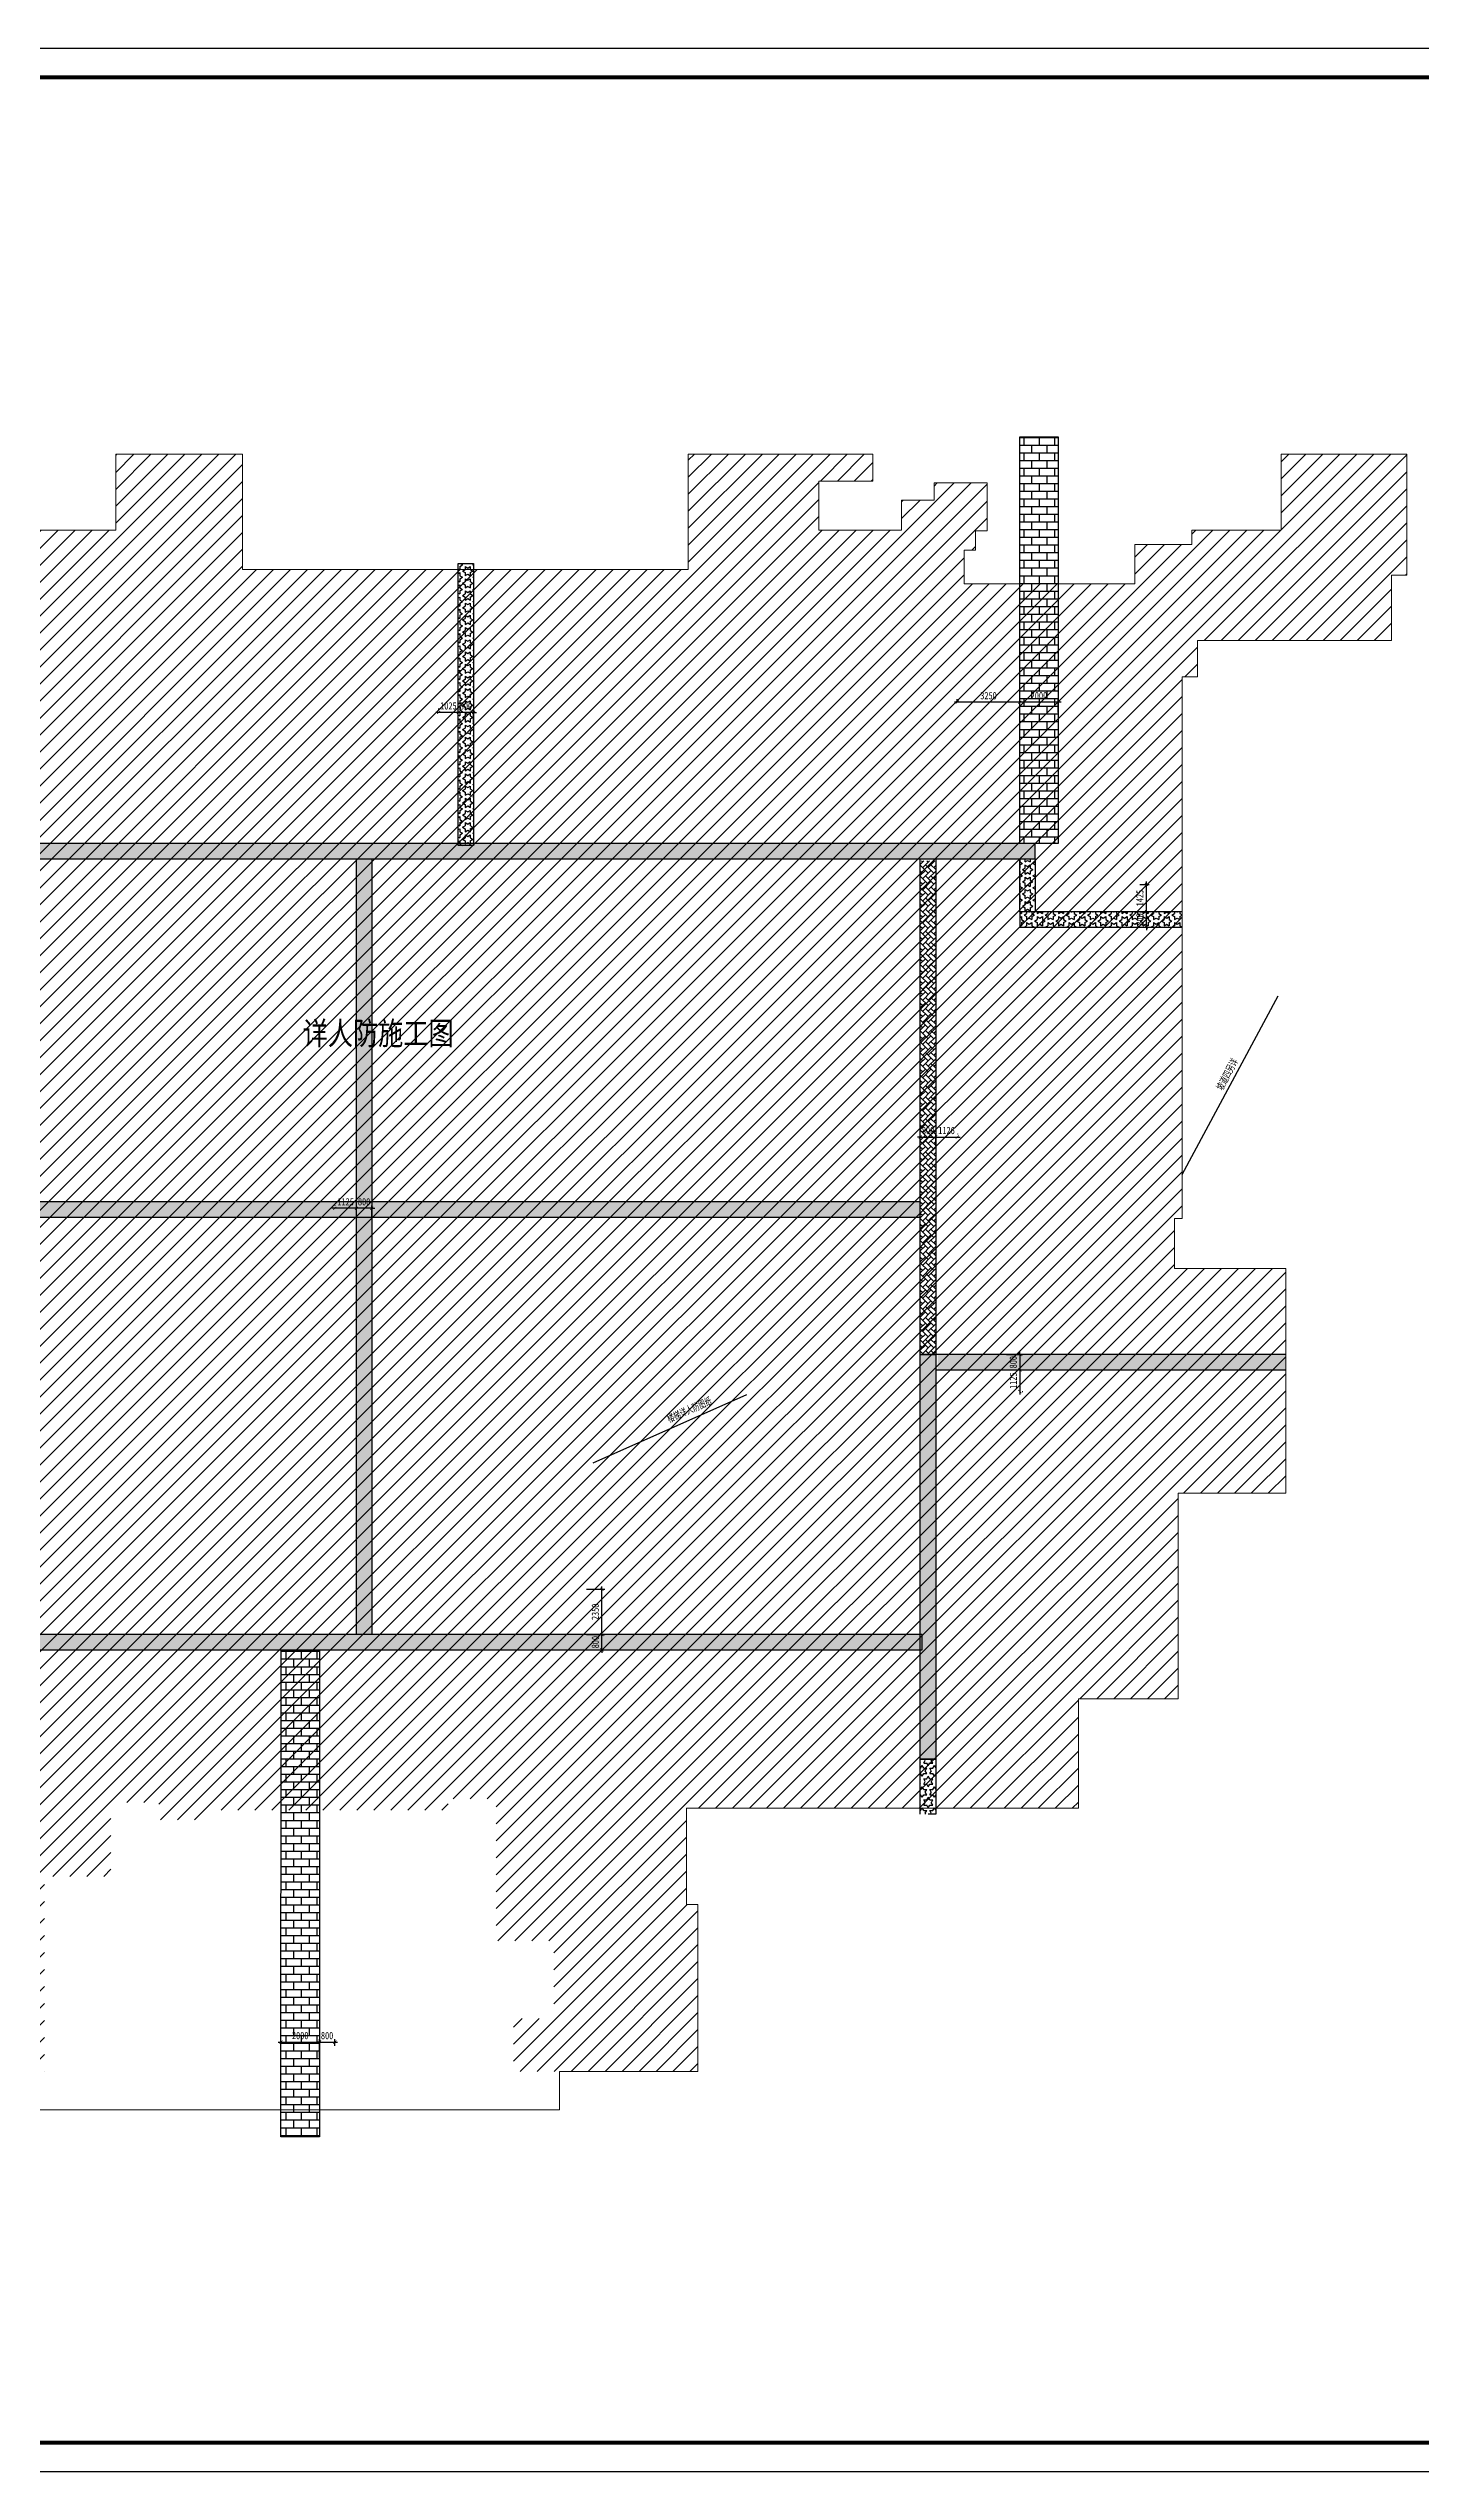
# Model space of a CAD drawing. Extents: x -302153 to 1239823, y 44204 to 1496698.
# Drawn here: x 952023 to 1023432, y 1073298 to 1199448 of the extents above; entities that cross this region are included whole.
import ezdxf
from ezdxf.enums import TextEntityAlignment as Align
from ezdxf.xclip import XClip

# ---------------------------------------------------------------- set-up
doc = ezdxf.new("R2010")
doc.units = 0
doc.header["$LTSCALE"] = 1500
doc.header["$MEASUREMENT"] = 0
doc.header["$XCLIPFRAME"] = 0
doc.layers.get('0').update_dxf_attribs({"linetype": 'CONTINUOUS'})
doc.layers.get('Defpoints').update_dxf_attribs({"color": 2, "linetype": 'CONTINUOUS'})
for name, color, linetype in [('C-SHET-SHET', 144, 'CONTINUOUS'), ('S_PLAN_DIMS', 3, 'CONTINUOUS'), ('S_PLAN_THIN', 83, 'CONTINUOUS'), ('后浇带', 7, 'CONTINUOUS')]:
    doc.layers.add(name, color=color, linetype=linetype)
doc.layers.add('HATCH', color=254, linetype='CONTINUOUS', lineweight=0)
doc.layers.add('内框', color=8, linetype='CONTINUOUS', plot=False)
doc.styles.add('TH-STYLE2', font='', dxfattribs={"width": 0.8})
doc.styles.add('TSSD_Dimension', font='', dxfattribs={"width": 0.7})
doc.styles.add('TSSD_Label', font='tssdeng.shx', dxfattribs={"width": 0.7, "bigfont": 'hztxt.shx'})
doc.styles.add('TSSD_REIN', font='Tssdeng.shx', dxfattribs={"width": 0.7, "bigfont": 'hztxt.shx'})
doc.styles.add('黑体', font='simhei.ttf')
doc.styles.get('TH-STYLE2').set_extended_font_data('SimSun')
doc.styles.get('TSSD_Dimension').set_extended_font_data('SimSun')
doc.dimstyles.new('TSSD_150_150', dxfattribs={"dimtxt": 375, "dimasz": 150, "dimexe": 150, "dimexo": 375, "dimgap": 150, "dimtad": 1, "dimdec": 0, "dimzin": 0, "dimdsep": 46, "dimtxsty": 'TSSD_Dimension', "dimblk": 'ARCHTICK', "dimblk1": 'ARCHTICK', "dimblk2": 'ARCHTICK', "dimcen": 0, "dimdle": 150, "dimclrt": 7, "dimadec": 0, "dimazin": 0, "dimtfac": 1, "dimtdec": 0, "dimtix": 1, "dimtmove": 2, "dimatfit": 3, "dimfxl": 1, "dimtolj": 1, "dimtzin": 0, "dimarcsym": 0})
pattern_1 = [(0, (0, 0), (0, 400), []), (90, (0, 0), (-399.9999999999999, 400), [400, -400])]

# ---------------------------------------------------------------- blocks, each defined once
blk = doc.blocks.new('THAPE_A0L1_inner')
at = {"layer": '内框'}
blk.add_lwpolyline([(0, 0), (1486, 0), (1486, 841.0000000000001), (0, 841.0000000000001)], close=True, dxfattribs=at)
at = {"layer": '内框', "const_width": 1.4}
blk.add_lwpolyline([(25, 831.0000000000001), (25, 10), (1476, 10), (1476, 831.0000000000001)], close=True, dxfattribs=at)
at = {"layer": '内框', "style": '黑体', "width": 0.7999999999999972}
blk.add_attdef('内框名称', (73.60775229781322, 847.6187079800002), '', height=10, dxfattribs=at)
blk = doc.blocks.new('_ArchTick')
at = {"color": 0, "const_width": 0.25}
blk.add_lwpolyline([(-0.5303300858904549, -0.5303300858895454), (0.5303300858904549, 0.5303300858895454)], dxfattribs=at)
blk = doc.blocks.new('*D233')
at = {"layer": 'Defpoints', "color": 0, "transparency": 16777216}
for p in [(466924.1053597019, 1355656.313253817), (466924.1053597019, 1355091.475911114), (466124.1614907533, 1354482.794337188)]:
    blk.add_point(p, dxfattribs=at)
at = {"layer": 'S_PLAN_DIMS', "color": 0, "lineweight": -2, "transparency": 16777216}
for p, q in [((466124.1614907533, 1355656.313253817), (465974.1614907533, 1355656.313253817)), ((466124.1614907533, 1354857.794337188), (466124.1614907533, 1355806.313253817)), ((466124.1614907533, 1355656.313253817), (466924.1053597019, 1355656.313253817)), ((466924.1053597019, 1355466.475911114), (466924.1053597019, 1355806.313253817)), ((466924.1053597019, 1355656.313253817), (467074.1053597019, 1355656.313253817))]:
    blk.add_line(p, q, dxfattribs=at)
at = {"layer": 'S_PLAN_DIMS', "color": 0, "lineweight": -2, "transparency": 16777216, "xscale": 150, "yscale": 150, "zscale": 150}
blk.add_blockref('_ArchTick', (466124.1614907533, 1355656.313253817), dxfattribs=at)
at = {"layer": 'S_PLAN_DIMS', "color": 0, "lineweight": -2, "transparency": 16777216, "xscale": 150, "yscale": 150, "zscale": 150, "rotation": 180}
blk.add_blockref('_ArchTick', (466924.1053597019, 1355656.313253817), dxfattribs=at)
at = {"layer": 'S_PLAN_DIMS', "color": 7, "transparency": 16777216, "insert": (466524.1334252276, 1355993.813253817), "char_height": 375, "attachment_point": 5, "style": 'TSSD_Dimension'}
blk.add_mtext('\\A1;800', dxfattribs=at)
blk = doc.blocks.new('*D234')
at = {"layer": 'Defpoints', "color": 0, "transparency": 16777216}
for p in [(466124.1614907533, 1355656.313253817), (464124.0263691196, 1354483.185110727), (466124.1614907533, 1354482.794337188)]:
    blk.add_point(p, dxfattribs=at)
at = {"layer": 'S_PLAN_DIMS', "color": 0, "lineweight": -2, "transparency": 16777216}
for p, q in [((463974.0263691196, 1355656.313253817), (466274.1614907533, 1355656.313253817)), ((464124.0263691196, 1354858.185110727), (464124.0263691196, 1355806.313253817)), ((466124.1614907533, 1354857.794337188), (466124.1614907533, 1355806.313253817))]:
    blk.add_line(p, q, dxfattribs=at)
at = {"layer": 'S_PLAN_DIMS', "color": 0, "lineweight": -2, "transparency": 16777216, "xscale": 150, "yscale": 150, "zscale": 150, "rotation": 180}
blk.add_blockref('_ArchTick', (464124.0263691196, 1355656.313253817), dxfattribs=at)
at = {"layer": 'S_PLAN_DIMS', "color": 0, "lineweight": -2, "transparency": 16777216, "xscale": 150, "yscale": 150, "zscale": 150}
blk.add_blockref('_ArchTick', (466124.1614907533, 1355656.313253817), dxfattribs=at)
at = {"layer": 'S_PLAN_DIMS', "color": 7, "transparency": 16777216, "insert": (465124.0939299365, 1355993.813253817), "char_height": 375, "attachment_point": 5, "style": 'TSSD_Dimension'}
blk.add_mtext('\\A1;2000', dxfattribs=at)
blk = doc.blocks.new('*D235')
at = {"layer": 'Defpoints', "color": 0, "transparency": 16777216}
for p in [(479646.8542525028, 1376877.984931075), (480822.6436082846, 1376877.984931075), (479646.8299651837, 1376077.984931812)]:
    blk.add_point(p, dxfattribs=at)
at = {"layer": 'S_PLAN_DIMS', "color": 0, "lineweight": -2, "transparency": 16777216}
for p, q in [((480021.8542525028, 1376877.984931075), (480972.6436082846, 1376877.984931075)), ((480822.6436082846, 1376877.984931075), (480822.6436082846, 1377027.984931075)), ((480822.6436082846, 1376077.984931812), (480822.6436082846, 1376877.984931075)), ((480021.8299651837, 1376077.984931812), (480972.6436082846, 1376077.984931812)), ((480822.6436082846, 1376077.984931812), (480822.6436082846, 1375927.984931812))]:
    blk.add_line(p, q, dxfattribs=at)
at = {"layer": 'S_PLAN_DIMS', "color": 0, "lineweight": -2, "transparency": 16777216, "xscale": 150, "yscale": 150, "zscale": 150}
for p, rotation in [((480822.6436082846, 1376877.984931075), 270), ((480822.6436082846, 1376077.984931812), 90)]:
    blk.add_blockref('_ArchTick', p, dxfattribs=dict(at, rotation=rotation))
at = {"layer": 'S_PLAN_DIMS', "color": 7, "transparency": 16777216, "insert": (480485.1436082844, 1376477.984931443), "char_height": 375, "attachment_point": 5, "rotation": 90, "style": 'TSSD_Dimension'}
blk.add_mtext('\\A1;800', dxfattribs=at)
blk = doc.blocks.new('*D236')
at = {"layer": 'Defpoints', "color": 0, "transparency": 16777216}
for p in [(498198.9267505226, 1401939.795035882), (499325.105359702, 1402775.783094115), (499325.105359702, 1402571.886886745)]:
    blk.add_point(p, dxfattribs=at)
at = {"layer": 'S_PLAN_DIMS', "color": 0, "lineweight": -2, "transparency": 16777216}
for p, q in [((498198.9267505226, 1402314.795035882), (498198.9267505226, 1402925.783094115)), ((499325.105359702, 1402946.886886745), (499325.105359702, 1402925.783094115)), ((498048.9267505226, 1402775.783094115), (499475.105359702, 1402775.783094115))]:
    blk.add_line(p, q, dxfattribs=at)
at = {"layer": 'S_PLAN_DIMS', "color": 0, "lineweight": -2, "transparency": 16777216, "xscale": 150, "yscale": 150, "zscale": 150, "rotation": 180}
blk.add_blockref('_ArchTick', (498198.9267505226, 1402775.783094115), dxfattribs=at)
at = {"layer": 'S_PLAN_DIMS', "color": 0, "lineweight": -2, "transparency": 16777216, "xscale": 150, "yscale": 150, "zscale": 150}
blk.add_blockref('_ArchTick', (499325.105359702, 1402775.783094115), dxfattribs=at)
at = {"layer": 'S_PLAN_DIMS', "color": 7, "transparency": 16777216, "insert": (498762.0160551123, 1403113.283094115), "char_height": 375, "attachment_point": 5, "style": 'TSSD_Dimension'}
blk.add_mtext('\\A1;1126', dxfattribs=at)
blk = doc.blocks.new('*D237')
at = {"layer": 'Defpoints', "color": 0, "transparency": 16777216}
for p in [(497398.9246750888, 1401939.8055952), (498198.9267505226, 1402775.783094115), (498198.9267505226, 1401939.795035882)]:
    blk.add_point(p, dxfattribs=at)
at = {"layer": 'S_PLAN_DIMS', "color": 0, "lineweight": -2, "transparency": 16777216}
for p, q in [((497398.9246750888, 1402314.8055952), (497398.9246750888, 1402925.783094115)), ((498198.9267505226, 1402314.795035882), (498198.9267505226, 1402925.783094115)), ((497398.9246750888, 1402775.783094115), (497248.9246750888, 1402775.783094115)), ((497398.9246750888, 1402775.783094115), (498198.9267505226, 1402775.783094115)), ((498198.9267505226, 1402775.783094115), (498348.9267505226, 1402775.783094115))]:
    blk.add_line(p, q, dxfattribs=at)
at = {"layer": 'S_PLAN_DIMS', "color": 0, "lineweight": -2, "transparency": 16777216, "xscale": 150, "yscale": 150, "zscale": 150}
blk.add_blockref('_ArchTick', (497398.9246750888, 1402775.783094115), dxfattribs=at)
at = {"layer": 'S_PLAN_DIMS', "color": 0, "lineweight": -2, "transparency": 16777216, "xscale": 150, "yscale": 150, "zscale": 150, "rotation": 180}
blk.add_blockref('_ArchTick', (498198.9267505226, 1402775.783094115), dxfattribs=at)
at = {"layer": 'S_PLAN_DIMS', "color": 7, "transparency": 16777216, "insert": (497798.9257128057, 1403113.283094115), "char_height": 375, "attachment_point": 5, "style": 'TSSD_Dimension'}
blk.add_mtext('\\A1;800', dxfattribs=at)
blk = doc.blocks.new('*D238')
at = {"layer": 'Defpoints', "color": 0, "transparency": 16777216}
for p in [(466925.1053597019, 1399065.050002042), (466925.1053597019, 1398845.707997087), (468050.2694914605, 1398182.96429828)]:
    blk.add_point(p, dxfattribs=at)
at = {"layer": 'S_PLAN_DIMS', "color": 0, "lineweight": -2, "transparency": 16777216}
for p, q in [((468200.2694914605, 1399065.050002042), (466775.1053597019, 1399065.050002042)), ((466925.1053597019, 1399220.707997087), (466925.1053597019, 1399215.050002042)), ((468050.2694914605, 1398557.96429828), (468050.2694914605, 1399215.050002042))]:
    blk.add_line(p, q, dxfattribs=at)
at = {"layer": 'S_PLAN_DIMS', "color": 0, "lineweight": -2, "transparency": 16777216, "xscale": 150, "yscale": 150, "zscale": 150, "rotation": 180}
blk.add_blockref('_ArchTick', (466925.1053597019, 1399065.050002042), dxfattribs=at)
at = {"layer": 'S_PLAN_DIMS', "color": 0, "lineweight": -2, "transparency": 16777216, "xscale": 150, "yscale": 150, "zscale": 150}
blk.add_blockref('_ArchTick', (468050.2694914605, 1399065.050002042), dxfattribs=at)
at = {"layer": 'S_PLAN_DIMS', "color": 7, "transparency": 16777216, "insert": (467487.6874255812, 1399402.550002042), "char_height": 375, "attachment_point": 5, "style": 'TSSD_Dimension'}
blk.add_mtext('\\A1;1125', dxfattribs=at)
blk = doc.blocks.new('*D239')
at = {"layer": 'Defpoints', "color": 0, "transparency": 16777216}
for p in [(468050.2694914605, 1399065.050002042), (468050.2694914605, 1398182.96429828), (468850.2715669915, 1398182.958339288)]:
    blk.add_point(p, dxfattribs=at)
at = {"layer": 'S_PLAN_DIMS', "color": 0, "lineweight": -2, "transparency": 16777216}
for p, q in [((468050.2694914605, 1399065.050002042), (467900.2694914605, 1399065.050002042)), ((468050.2694914605, 1398557.96429828), (468050.2694914605, 1399215.050002042)), ((468850.2715669915, 1399065.050002042), (468050.2694914605, 1399065.050002042)), ((468850.2715669915, 1398557.958339288), (468850.2715669915, 1399215.050002042)), ((468850.2715669915, 1399065.050002042), (469000.2715669915, 1399065.050002042))]:
    blk.add_line(p, q, dxfattribs=at)
at = {"layer": 'S_PLAN_DIMS', "color": 0, "lineweight": -2, "transparency": 16777216, "xscale": 150, "yscale": 150, "zscale": 150}
blk.add_blockref('_ArchTick', (468050.2694914605, 1399065.050002042), dxfattribs=at)
at = {"layer": 'S_PLAN_DIMS', "color": 0, "lineweight": -2, "transparency": 16777216, "xscale": 150, "yscale": 150, "zscale": 150, "rotation": 180}
blk.add_blockref('_ArchTick', (468850.2715669915, 1399065.050002042), dxfattribs=at)
at = {"layer": 'S_PLAN_DIMS', "color": 7, "transparency": 16777216, "insert": (468450.270529226, 1399402.550002042), "char_height": 375, "attachment_point": 5, "style": 'TSSD_Dimension'}
blk.add_mtext('\\A1;800', dxfattribs=at)
blk = doc.blocks.new('*D254')
at = {"layer": 'Defpoints', "color": 0, "transparency": 16777216}
for p in [(472325.1053597019, 1424881.978428678), (472325.1053597019, 1424712.54182492), (473350.1031431685, 1423921.825079004)]:
    blk.add_point(p, dxfattribs=at)
at = {"layer": 'S_PLAN_DIMS', "color": 0, "lineweight": -2, "transparency": 16777216}
for p, q in [((473500.1031431685, 1424881.978428678), (472175.1053597019, 1424881.978428678)), ((472325.1053597019, 1425087.54182492), (472325.1053597019, 1425031.978428678)), ((473350.1031431685, 1424296.825079004), (473350.1031431685, 1425031.978428678))]:
    blk.add_line(p, q, dxfattribs=at)
at = {"layer": 'S_PLAN_DIMS', "color": 0, "lineweight": -2, "transparency": 16777216, "xscale": 150, "yscale": 150, "zscale": 150, "rotation": 180}
blk.add_blockref('_ArchTick', (472325.1053597019, 1424881.978428678), dxfattribs=at)
at = {"layer": 'S_PLAN_DIMS', "color": 0, "lineweight": -2, "transparency": 16777216, "xscale": 150, "yscale": 150, "zscale": 150}
blk.add_blockref('_ArchTick', (473350.1031431685, 1424881.978428678), dxfattribs=at)
at = {"layer": 'S_PLAN_DIMS', "color": 7, "transparency": 16777216, "insert": (472837.6042514352, 1425219.478428678), "char_height": 375, "attachment_point": 5, "style": 'TSSD_Dimension'}
blk.add_mtext('\\A1;1025', dxfattribs=at)
blk = doc.blocks.new('*D255')
at = {"layer": 'Defpoints', "color": 0, "transparency": 16777216}
for p in [(473350.1031431685, 1424881.978428678), (473350.1031431685, 1423921.825079004), (474150.1031431577, 1423921.828017173)]:
    blk.add_point(p, dxfattribs=at)
at = {"layer": 'S_PLAN_DIMS', "color": 0, "lineweight": -2, "transparency": 16777216}
for p, q in [((473350.1031431685, 1424881.978428678), (473200.1031431685, 1424881.978428678)), ((473350.1031431685, 1424296.825079004), (473350.1031431685, 1425031.978428678)), ((474150.1031431577, 1424881.978428678), (473350.1031431685, 1424881.978428678)), ((474150.1031431577, 1424296.828017173), (474150.1031431577, 1425031.978428678)), ((474150.1031431577, 1424881.978428678), (474300.1031431577, 1424881.978428678))]:
    blk.add_line(p, q, dxfattribs=at)
at = {"layer": 'S_PLAN_DIMS', "color": 0, "lineweight": -2, "transparency": 16777216, "xscale": 150, "yscale": 150, "zscale": 150}
blk.add_blockref('_ArchTick', (473350.1031431685, 1424881.978428678), dxfattribs=at)
at = {"layer": 'S_PLAN_DIMS', "color": 0, "lineweight": -2, "transparency": 16777216, "xscale": 150, "yscale": 150, "zscale": 150, "rotation": 180}
blk.add_blockref('_ArchTick', (474150.1031431577, 1424881.978428678), dxfattribs=at)
at = {"layer": 'S_PLAN_DIMS', "color": 7, "transparency": 16777216, "insert": (473750.1031431631, 1425219.478428678), "char_height": 375, "attachment_point": 5, "style": 'TSSD_Dimension'}
blk.add_mtext('\\A1;800', dxfattribs=at)
blk = doc.blocks.new('*D256')
at = {"layer": 'Defpoints', "color": 0, "transparency": 16777216}
for p in [(499322.1053597019, 1425415.856731166), (499322.1053597019, 1425072.130798586), (502571.9241580957, 1424504.506495129)]:
    blk.add_point(p, dxfattribs=at)
at = {"layer": 'S_PLAN_DIMS', "color": 0, "lineweight": -2, "transparency": 16777216}
for p, q in [((499322.1053597019, 1425447.130798586), (499322.1053597019, 1425565.856731166)), ((502571.9241580957, 1424879.506495129), (502571.9241580957, 1425565.856731166)), ((502721.9241580957, 1425415.856731166), (499172.1053597019, 1425415.856731166))]:
    blk.add_line(p, q, dxfattribs=at)
at = {"layer": 'S_PLAN_DIMS', "color": 0, "lineweight": -2, "transparency": 16777216, "xscale": 150, "yscale": 150, "zscale": 150, "rotation": 180}
blk.add_blockref('_ArchTick', (499322.1053597019, 1425415.856731166), dxfattribs=at)
at = {"layer": 'S_PLAN_DIMS', "color": 0, "lineweight": -2, "transparency": 16777216, "xscale": 150, "yscale": 150, "zscale": 150}
blk.add_blockref('_ArchTick', (502571.9241580957, 1425415.856731166), dxfattribs=at)
at = {"layer": 'S_PLAN_DIMS', "color": 7, "transparency": 16777216, "insert": (500947.0147588988, 1425753.356731166), "char_height": 375, "attachment_point": 5, "style": 'TSSD_Dimension'}
blk.add_mtext('\\A1;3250', dxfattribs=at)
blk = doc.blocks.new('*D257')
at = {"layer": 'Defpoints', "color": 0, "transparency": 16777216}
for p in [(502571.9241580957, 1425415.856731166), (502571.9241580957, 1424504.506495129), (504572.0592812292, 1424504.104918077)]:
    blk.add_point(p, dxfattribs=at)
at = {"layer": 'S_PLAN_DIMS', "color": 0, "lineweight": -2, "transparency": 16777216}
for p, q in [((502571.9241580957, 1424879.506495129), (502571.9241580957, 1425565.856731166)), ((504572.0592812292, 1424879.104918077), (504572.0592812292, 1425565.856731166)), ((504722.0592812292, 1425415.856731166), (502421.9241580957, 1425415.856731166))]:
    blk.add_line(p, q, dxfattribs=at)
at = {"layer": 'S_PLAN_DIMS', "color": 0, "lineweight": -2, "transparency": 16777216, "xscale": 150, "yscale": 150, "zscale": 150, "rotation": 180}
blk.add_blockref('_ArchTick', (502571.9241580957, 1425415.856731166), dxfattribs=at)
at = {"layer": 'S_PLAN_DIMS', "color": 0, "lineweight": -2, "transparency": 16777216, "xscale": 150, "yscale": 150, "zscale": 150}
blk.add_blockref('_ArchTick', (504572.0592812292, 1425415.856731166), dxfattribs=at)
at = {"layer": 'S_PLAN_DIMS', "color": 7, "transparency": 16777216, "insert": (503571.9917196624, 1425753.356731166), "char_height": 375, "attachment_point": 5, "style": 'TSSD_Dimension'}
blk.add_mtext('\\A1;2000', dxfattribs=at)
blk = doc.blocks.new('*D228')
at = {"layer": 'Defpoints', "color": 0, "transparency": 16777216}
for p in [(479646.8542525028, 1379228.369599285), (480822.6436082846, 1379228.369599285), (479646.8542525028, 1376877.984931075)]:
    blk.add_point(p, dxfattribs=at)
at = {"layer": 'S_PLAN_DIMS', "color": 0, "lineweight": -2, "transparency": 16777216}
for p, q in [((480021.8542525028, 1379228.369599285), (480972.6436082846, 1379228.369599285)), ((480822.6436082846, 1376727.984931075), (480822.6436082846, 1379378.369599285)), ((480021.8542525028, 1376877.984931075), (480972.6436082846, 1376877.984931075))]:
    blk.add_line(p, q, dxfattribs=at)
at = {"layer": 'S_PLAN_DIMS', "color": 0, "lineweight": -2, "transparency": 16777216, "xscale": 150, "yscale": 150, "zscale": 150}
for p, rotation in [((480822.6436082846, 1379228.369599285), 90), ((480822.6436082846, 1376877.984931075), 270)]:
    blk.add_blockref('_ArchTick', p, dxfattribs=dict(at, rotation=rotation))
at = {"layer": 'S_PLAN_DIMS', "color": 7, "transparency": 16777216, "insert": (480485.1436082844, 1378053.17726518), "char_height": 375, "attachment_point": 5, "rotation": 90, "style": 'TSSD_Dimension'}
blk.add_mtext('\\A1;2350', dxfattribs=at)
blk = doc.blocks.new('*D229')
at = {"layer": 'Defpoints', "color": 0, "transparency": 16777216}
for p in [(501506.9265135538, 1391452.387128608), (501506.9208946935, 1390652.387128648), (502575.5144031316, 1390652.387128648)]:
    blk.add_point(p, dxfattribs=at)
at = {"layer": 'S_PLAN_DIMS', "color": 0, "lineweight": -2, "transparency": 16777216}
for p, q in [((501881.9265135538, 1391452.387128608), (502725.5144031316, 1391452.387128608)), ((502575.5144031316, 1391452.387128608), (502575.5144031316, 1391602.387128608)), ((502575.5144031316, 1391452.387128608), (502575.5144031316, 1390652.387128648)), ((501881.9208946935, 1390652.387128648), (502725.5144031316, 1390652.387128648)), ((502575.5144031316, 1390652.387128648), (502575.5144031316, 1390502.387128648))]:
    blk.add_line(p, q, dxfattribs=at)
at = {"layer": 'S_PLAN_DIMS', "color": 0, "lineweight": -2, "transparency": 16777216, "xscale": 150, "yscale": 150, "zscale": 150}
for p, rotation in [((502575.5144031316, 1391452.387128608), 270), ((502575.5144031316, 1390652.387128648), 90)]:
    blk.add_blockref('_ArchTick', p, dxfattribs=dict(at, rotation=rotation))
at = {"layer": 'S_PLAN_DIMS', "color": 7, "transparency": 16777216, "insert": (502238.0144031313, 1391052.387128628), "char_height": 375, "attachment_point": 5, "rotation": 90, "style": 'TSSD_Dimension'}
blk.add_mtext('\\A1;800', dxfattribs=at)
blk = doc.blocks.new('*D230')
at = {"layer": 'Defpoints', "color": 0, "transparency": 16777216}
for p in [(501506.9208946935, 1390652.387128648), (502319.9858580591, 1389527.369599285), (502575.5144031316, 1389527.369599285)]:
    blk.add_point(p, dxfattribs=at)
at = {"layer": 'S_PLAN_DIMS', "color": 0, "lineweight": -2, "transparency": 16777216}
for p, q in [((501881.9208946935, 1390652.387128648), (502725.5144031316, 1390652.387128648)), ((502575.5144031316, 1390802.387128648), (502575.5144031316, 1389377.369599285)), ((502694.9858580591, 1389527.369599285), (502725.5144031316, 1389527.369599285))]:
    blk.add_line(p, q, dxfattribs=at)
at = {"layer": 'S_PLAN_DIMS', "color": 0, "lineweight": -2, "transparency": 16777216, "xscale": 150, "yscale": 150, "zscale": 150}
for p, rotation in [((502575.5144031316, 1390652.387128648), 90), ((502575.5144031316, 1389527.369599285), 270)]:
    blk.add_blockref('_ArchTick', p, dxfattribs=dict(at, rotation=rotation))
at = {"layer": 'S_PLAN_DIMS', "color": 7, "transparency": 16777216, "insert": (502238.0144031313, 1390089.878363966), "char_height": 375, "attachment_point": 5, "rotation": 90, "style": 'TSSD_Dimension'}
blk.add_mtext('\\A1;1125', dxfattribs=at)
blk = doc.blocks.new('*D231')
at = {"layer": 'Defpoints', "color": 0, "transparency": 16777216}
for p in [(508448.4440278045, 1414501.944804037), (509162.7078474674, 1414501.944804037), (508448.3019341968, 1413701.944829275)]:
    blk.add_point(p, dxfattribs=at)
at = {"layer": 'S_PLAN_DIMS', "color": 0, "lineweight": -2, "transparency": 16777216}
for p, q in [((508823.4440278045, 1414501.944804037), (509312.7078474674, 1414501.944804037)), ((509162.7078474674, 1414501.944804037), (509162.7078474674, 1414651.944804037)), ((509162.7078474674, 1413701.944829275), (509162.7078474674, 1414501.944804037)), ((508823.3019341968, 1413701.944829275), (509312.7078474674, 1413701.944829275)), ((509162.7078474674, 1413701.944829275), (509162.7078474674, 1413551.944829275))]:
    blk.add_line(p, q, dxfattribs=at)
at = {"layer": 'S_PLAN_DIMS', "color": 0, "lineweight": -2, "transparency": 16777216, "xscale": 150, "yscale": 150, "zscale": 150}
for p, rotation in [((509162.7078474674, 1414501.944804037), 270), ((509162.7078474674, 1413701.944829275), 90)]:
    blk.add_blockref('_ArchTick', p, dxfattribs=dict(at, rotation=rotation))
at = {"layer": 'S_PLAN_DIMS', "color": 7, "transparency": 16777216, "insert": (508825.2078474672, 1414101.944816655), "char_height": 375, "attachment_point": 5, "rotation": 90, "style": 'TSSD_Dimension'}
blk.add_mtext('\\A1;800', dxfattribs=at)
blk = doc.blocks.new('*D232')
at = {"layer": 'Defpoints', "color": 0, "transparency": 16777216}
for p in [(508448.4440278045, 1415927.369599281), (509162.7078474674, 1415927.369599281), (508448.4440278045, 1414501.944804037)]:
    blk.add_point(p, dxfattribs=at)
at = {"layer": 'S_PLAN_DIMS', "color": 0, "lineweight": -2, "transparency": 16777216}
for p, q in [((508823.4440278045, 1415927.369599281), (509312.7078474674, 1415927.369599281)), ((509162.7078474674, 1414351.944804037), (509162.7078474674, 1416077.369599281)), ((508823.4440278045, 1414501.944804037), (509312.7078474674, 1414501.944804037))]:
    blk.add_line(p, q, dxfattribs=at)
at = {"layer": 'S_PLAN_DIMS', "color": 0, "lineweight": -2, "transparency": 16777216, "xscale": 150, "yscale": 150, "zscale": 150}
for p, rotation in [((509162.7078474674, 1415927.369599281), 90), ((509162.7078474674, 1414501.944804037), 270)]:
    blk.add_blockref('_ArchTick', p, dxfattribs=dict(at, rotation=rotation))
at = {"layer": 'S_PLAN_DIMS', "color": 7, "transparency": 16777216, "insert": (508825.2078474672, 1415214.657201659), "char_height": 375, "attachment_point": 5, "rotation": 90, "style": 'TSSD_Dimension'}
blk.add_mtext('\\A1;1425', dxfattribs=at)
blk = doc.blocks.new('BW-28198709', base_point=(417020.2426312657, 1312227.369600316, -1600.000801962096))
at = {"layer": '后浇带'}
h = blk.add_hatch(dxfattribs=at)
h.set_pattern_fill('BRICK1', color=8, scale=50, style=0)
h.set_pattern_definition(pattern_1)
h.paths.add_polyline_path([(502573.8956546682, 1439227.369599244), (504575.0308531869, 1439227.369599244), (504571.0369390631, 1418051.293682904), (502569.9017405445, 1418051.293682904)])
h = blk.add_hatch(dxfattribs=at)
h.set_pattern_fill('STARS', color=8, scale=50, angle=-90.00000000000001, style=0)
h.set_pattern_definition([(270, (-1769327.763152077, 4082681.341583349), (274.963, -5.050988367509304e-14), [158.75, -158.75]), (329.9999999999999, (-1769327.763152077, 4082681.341583349), (137.4815000000001, 238.1249431007805), [158.75, -158.75]), (29.99999999999998, (-1769190.281652077, 4082601.966583349), (-137.4814999999999, 238.1249431007806), [158.7499999999995, -158.7499999999995])])
h.paths.add_polyline_path([(474150.0649473356, 1432627.369596936), (474150.0972659338, 1417952.093613504), (473350.0972659338, 1417952.093613504), (473350.0649473356, 1432627.369596936)])
h = blk.add_hatch(dxfattribs=at)
h.set_pattern_fill('STARS', color=8, scale=50, angle=-90.00000000000001, style=0)
h.set_pattern_definition([(270, (-499998.8000414353, 254199.1580864277), (274.963, -4.42174228123037e-14), [158.75, -158.75]), (329.9999999999999, (-499998.8000414353, 254199.1580864277), (137.4815, 238.1249431007805), [158.75, -158.75]), (29.99999999999998, (-499861.3185414351, 254119.7830864277), (-137.4814999999999, 238.1249431007806), [158.75, -158.75])])
h.paths.add_polyline_path([(425625.0699619179, 1417252.5658223), (503369.9690380928, 1417251.293682904), (503369.9690380928, 1418051.293682904), (425625.0699619179, 1418052.5658223)])
h = blk.add_hatch(dxfattribs=at)
h.set_pattern_fill('AR-HBONE', color=8, scale=2, angle=-90.00000000000001)
h.set_pattern_definition([(315, (-496948.7944144583, -0.0001968559809029102), (287.3681958742129, -7.46340398886074e-14), [609.6, -203.2]), (44.99999999999999, (-496805.1104144584, -143.6841968561057), (287.3681958742129, -7.46340398886074e-14), [609.6, -203.2])])
h.paths.add_polyline_path([(468050.2342980526, 1376878.324850896), (468850.2363736279, 1376878.324850896), (468850.3852773872, 1417251.865071896), (468050.3832018119, 1417251.865071896)])
h = blk.add_hatch(dxfattribs=at)
h.set_pattern_fill('AR-HBONE', color=8, scale=2, angle=-90.00000000000001)
h.set_pattern_definition([(315, (-500098.8000414353, -4.470348358154297e-08), (287.3681958742129, -7.46340398886074e-14), [609.6, -203.2]), (44.99999999999999, (-499955.1160414354, -143.6840000448283), (287.3681958742129, -7.46340398886074e-14), [609.6, -203.2])])
h.paths.add_polyline_path([(497398.8162760282, 1391452.423694559), (498198.8183516035, 1391452.423694559), (498199.0896724612, 1417151.856660576), (497399.0875968859, 1417151.856660576)])
h = blk.add_hatch(dxfattribs=at)
h.set_pattern_fill('STARS', color=8, scale=50, angle=-90.00000000000001, style=0)
h.set_pattern_definition([(270, (-501201.2075425315, 260000), (274.963, -4.42174228123037e-14), [158.75, -158.75]), (329.9999999999999, (-501201.2075425315, 260000), (137.4815, 238.1249431007805), [158.75, -158.75]), (29.99999999999998, (-501063.7260425315, 259920.625), (-137.4814999999999, 238.1249431007806), [158.75, -158.75])])
h.paths.add_polyline_path([(502571.829618669, 1414502.175328067), (503371.8316942443, 1414502.175328067), (503369.7883309902, 1417251.300230377), (502569.7862554149, 1417251.300230377)])
h = blk.add_hatch(dxfattribs=at)
h.set_pattern_fill('STARS', color=8, scale=50, angle=-90.00000000000001, style=0)
h.set_pattern_definition([(270, (-427424.7730900688, 250649.3674999776), (274.963, -4.42174228123037e-14), [158.75, -158.75]), (329.9999999999999, (-427424.7730900688, 250649.3674999776), (137.4815, 238.1249431007805), [158.75, -158.75]), (29.99999999999998, (-427287.2915900686, 250569.9924999776), (-137.4814999999999, 238.1249431007806), [158.75, -158.75])])
h.paths.add_polyline_path([(502571.246917029, 1413702.775235849), (511023.8997608612, 1413701.487359276), (511023.8997608612, 1414501.487359276), (502571.246917029, 1414502.775235849)])
h = blk.add_hatch(dxfattribs=at)
h.set_pattern_fill('AR-HBONE', color=8, scale=2, angle=-90.00000000000001)
h.set_pattern_definition([(315, (-499898.8000414278, -4115.083825196372), (287.3681958742129, -7.46340398886074e-14), [609.6, -203.2]), (44.99999999999999, (-499755.1160414279, -4258.767825196264), (287.3681958742129, -7.46340398886074e-14), [609.6, -203.2])])
h.paths.add_polyline_path([(435649.6605408203, 1398602.185122117), (497398.9080511023, 1398602.448687426), (497398.9080511023, 1399402.448687426), (435649.6605408203, 1399402.185122117)])
h = blk.add_hatch(dxfattribs=at)
h.set_pattern_fill('STARS', color=8, scale=50, style=0)
h.set_pattern_definition([(0, (-497850.1048854729, 259999.9999999553), (0, 274.963), [158.75, -158.75]), (59.99999999999999, (-497850.1048854729, 259999.9999999553), (-238.1249431007806, 137.4815), [158.75, -158.75]), (120, (-497770.7298854729, 260137.4814999553), (-238.1249431007806, -137.4814999999999), [158.7499999999985, -158.7499999999985])])
h.paths.add_polyline_path([(497398.7416577059, 1370379.099459015), (498198.7437332812, 1370379.099459015), (498198.8183516035, 1391452.423694559), (497398.8162760282, 1391452.423694559)])
h = blk.add_hatch(dxfattribs=at)
h.set_pattern_fill('STARS', color=8, scale=50, style=0)
h.set_pattern_definition([(0, (-2016800.051588826, -840568.1888673527), (0, 274.963), [158.75, -158.75]), (59.99999999999999, (-2016800.051588826, -840568.1888673527), (-238.1249431007806, 137.4815), [158.75, -158.75]), (120, (-2016720.676588826, -840430.7073673524), (-238.1249431007806, -137.4814999999999), [158.7499999999977, -158.7499999999977])])
h.paths.add_polyline_path([(498298.8169276483, 1390652.427406801), (516623.8950209868, 1390650.971275313), (516623.8950209868, 1391450.971275313), (498298.8169276483, 1391452.427406801)])
h = blk.add_hatch(dxfattribs=at)
h.set_pattern_fill('STARS', color=8, scale=50, style=0)
h.set_pattern_definition([(0, (-499998.8000414353, 6499.999999955297), (0, 274.963), [158.75, -158.75]), (59.99999999999999, (-499998.8000414353, 6499.999999955297), (-238.1249431007806, 137.4815), [158.75, -158.75]), (120, (-499919.4250414353, 6637.481499955291), (-238.1249431007806, -137.4814999999999), [158.7499999999986, -158.7499999999986])])
h.paths.add_polyline_path([(441039.9157051315, 1376079.133203315), (497498.7632492372, 1376077.503269742), (497498.7632492372, 1376877.503269742), (441039.9157051315, 1376879.133203315)])
h = blk.add_hatch(dxfattribs=at)
h.set_pattern_fill('BRICK1', color=8, scale=50, style=0)
h.set_pattern_definition(pattern_1)
h.paths.add_polyline_path([(464126.1935179287, 1376078.425748744), (466127.3287164473, 1376078.425748744), (466123.191311873, 1350727.369584598), (464122.0561133544, 1350727.369584598)])
h = blk.add_hatch(dxfattribs=at)
h.set_pattern_fill('STARS', color=8, scale=50, style=0)
h.set_pattern_definition([(0, (-497850.1048854729, 259999.9999999553), (0, 274.963), [158.75, -158.75]), (59.99999999999999, (-497850.1048854729, 259999.9999999553), (-238.1249431007806, 137.4815), [158.75, -158.75]), (120, (-497770.7298854729, 260137.4814999553), (-238.1249431007806, -137.4814999999999), [158.7499999999984, -158.7499999999984])])
h.paths.add_polyline_path([(497398.8724704179, 1367527.371126609), (498198.8745459932, 1367527.371126609), (498198.7437332812, 1370379.099459015), (497398.7416577059, 1370379.099459015)])
at = {"layer": '后浇带', "color": 8}
for points in [[(502573.8956546682, 1439227.369599244), (504575.0308531869, 1439227.369599244), (504571.0369390631, 1418051.293682904), (502569.9017405445, 1418051.293682904)], [(474150.0649473356, 1432627.369596936), (474150.0972659338, 1417952.093613504), (473350.0972659338, 1417952.093613504), (473350.0649473356, 1432627.369596936)], [(425625.0699619179, 1417252.5658223), (503369.9690380928, 1417251.293682904), (503369.9690380928, 1418051.293682904), (425625.0699619179, 1418052.5658223)], [(468050.3832018119, 1417251.865071896), (468850.3852773872, 1417251.865071896), (468850.2363736279, 1376878.324850896), (468050.2342980526, 1376878.324850896)], [(497399.1302966016, 1417251.384838493), (498199.1323721769, 1417251.384838493), (498198.8183516035, 1391452.423694559), (497398.8162760282, 1391452.423694559)], [(502569.8289554263, 1417251.300230377), (503369.8310310016, 1417251.300230377), (503371.8316942443, 1414502.175328067), (502571.829618669, 1414502.175328067)], [(435649.6605408203, 1398602.185122117), (497398.9080511023, 1398602.448687426), (497398.9080511023, 1399402.448687426), (435649.6605408203, 1399402.185122117)], [(497398.8162760282, 1391452.423694559), (498198.8183516035, 1391452.423694559), (498198.7437332812, 1370379.099459015), (497398.7416577059, 1370379.099459015)], [(497398.7416577059, 1370379.099459015), (498198.7437332812, 1370379.099459015), (498198.8745459932, 1367527.371126609), (497398.8724704179, 1367527.371126609)]]:
    blk.add_lwpolyline(points, close=True, dxfattribs=at)
for points, elevation in [([(502571.246917029, 1413702.775235849), (511023.8997608612, 1413701.487359276), (511023.8997608612, 1414501.487359276), (502571.246917029, 1414502.775235849)], -1000.000801962096), ([(498198.8169276495, 1390652.427765464), (516623.8950209868, 1390650.971275313), (516623.8950209868, 1391450.971275313), (498198.8169276495, 1391452.427765464)], -1000.000801962096), ([(441039.9157051315, 1376079.133203315), (497498.7632492372, 1376077.503269742), (497498.7632492372, 1376877.503269742), (441039.9157051315, 1376879.133203315)], -1000), ([(464126.1935179287, 1376078.425748744), (466127.3287164473, 1376078.425748744), (466123.191311873, 1350727.369584598), (464122.0561133544, 1350727.369584598)], -1000)]:
    blk.add_lwpolyline(points, close=True, dxfattribs=dict(at, elevation=elevation))
at = {"layer": 'S_PLAN_DIMS'}
for base, p1, p2, picture, middle in [((499322.1053597019, 1425415.856731166), (502571.9241580957, 1424504.506495129), (499322.1053597019, 1425072.130798586), '*D256', (500947.0147588988, 1425753.356731166)), ((502571.9241580957, 1425415.856731166), (504572.0592812292, 1424504.104918077), (502571.9241580957, 1424504.506495129), '*D257', (503571.9917196624, 1425753.356731166)), ((472325.1053597019, 1424881.978428678), (473350.1031431685, 1423921.825079004), (472325.1053597019, 1424712.54182492), '*D254', (472837.6042514352, 1425219.478428678)), ((473350.1031431685, 1424881.978428678), (474150.1031431577, 1423921.828017173), (473350.1031431685, 1423921.825079004), '*D255', (473750.1031431631, 1425219.478428678)), ((498198.9267505226, 1402775.783094115), (497398.9246750888, 1401939.8055952), (498198.9267505226, 1401939.795035882), '*D237', (497798.9257128057, 1403113.283094115)), ((499325.105359702, 1402775.783094115), (498198.9267505226, 1401939.795035882), (499325.105359702, 1402571.886886745), '*D236', (498762.0160551123, 1403113.283094115)), ((466925.1053597019, 1399065.050002042), (468050.2694914605, 1398182.96429828), (466925.1053597019, 1398845.707997087), '*D238', (467487.6874255812, 1399402.550002042)), ((468050.2694914605, 1399065.050002042), (468850.2715669915, 1398182.958339288), (468050.2694914605, 1398182.96429828), '*D239', (468450.270529226, 1399402.550002042)), ((466124.1614907533, 1355656.313253817), (464124.0263691196, 1354483.185110727), (466124.1614907533, 1354482.794337188), '*D234', (465124.0939299365, 1355993.813253817)), ((466924.1053597019, 1355656.313253817), (466124.1614907533, 1354482.794337188), (466924.1053597019, 1355091.475911114), '*D233', (466524.1334252276, 1355993.813253817))]:
    dim = blk.add_linear_dim(base=base, p1=p1, p2=p2, dimstyle='TSSD_150_150', dxfattribs=at)
    dim.commit()
    dim.dimension.update_dxf_attribs({"geometry": picture, "text_midpoint": middle})
for base, p1, p2, picture, middle in [((509162.7078474674, 1415927.369599281), (508448.4440278045, 1414501.944804037), (508448.4440278045, 1415927.369599281), '*D232', (508825.2078474672, 1415214.657201659)), ((509162.7078474674, 1414501.944804037), (508448.3019341968, 1413701.944829275), (508448.4440278045, 1414501.944804037), '*D231', (508825.2078474672, 1414101.944816655)), ((502575.5144031316, 1390652.387128648), (501506.9265135538, 1391452.387128608), (501506.9208946935, 1390652.387128648), '*D229', (502238.0144031313, 1391052.387128628)), ((502575.5144031316, 1389527.369599285), (501506.9208946935, 1390652.387128648), (502319.9858580591, 1389527.369599285), '*D230', (502238.0144031313, 1390089.878363966)), ((480822.6436082846, 1379228.369599285), (479646.8542525028, 1376877.984931075), (479646.8542525028, 1379228.369599285), '*D228', (480485.1436082844, 1378053.17726518)), ((480822.6436082846, 1376877.984931075), (479646.8299651837, 1376077.984931812), (479646.8542525028, 1376877.984931075), '*D235', (480485.1436082844, 1376477.984931443))]:
    dim = blk.add_linear_dim(base=base, p1=p1, p2=p2, angle=90, dimstyle='TSSD_150_150', dxfattribs=at)
    dim.commit()
    dim.dimension.update_dxf_attribs({"geometry": picture, "text_midpoint": middle})

msp = doc.modelspace()

# ---------------------------------------------------------------- hatches: boundary and pattern name
at = {"layer": 'HATCH'}
h = msp.add_hatch(dxfattribs=at)
h.set_pattern_fill('ANSI31', color=8, scale=5000, style=0)
h.set_pattern_definition([(45, (0, 0), (-441.9417382415922, 441.9417382415922), [])])
h.paths.add_polyline_path([(951523.8950433275, 1094127.369624511), (951823.8950208257, 1094127.369624494), (951823.8950209834, 1104277.354225004), (955273.8950218923, 1104277.354225958), (955273.8950218923, 1108127.369569868), (957773.8950210067, 1108127.369569855), (957773.8950210016, 1107227.369599297), (960423.8949726586, 1107227.369172677), (960423.8949726174, 1107727.359381474), (972823.8950210174, 1107727.359381501), (972823.8950210242, 1108327.369584572), (975323.8951962105, 1108327.369584587), (975323.8951652577, 1100927.369600361), (978323.8950240434, 1100927.369592072), (978323.8950511193, 1098127.319886997), (978323.8949605385, 1098127.319293279), (978323.8949725163, 1096877.369609475), (976223.895008288, 1096877.369593132), (976223.895008288, 1094127.299081533), (985823.3722920365, 1094127.369622686), (985823.8950209895, 1102827.258798532), (985223.8950185976, 1102827.369648789), (985223.8950215643, 1107827.369600865), (1005623.89502091, 1107827.371121967), (1005623.89502091, 1113527.369599987), (1010823.894846655, 1113527.369599987), (1010825.105359702, 1124227.369599281), (1016423.895826407, 1124227.369599281), (1016423.895826407, 1135927.372644239), (1010623.896238978, 1135927.369599288), (1010623.895021006, 1138527.371119404), (1011023.894847583, 1138527.371119406), (1011023.894847452, 1166727.369599276), (1011823.895444347, 1166727.369599276), (1011823.895444347, 1168627.369600865), (1021923.913567367, 1168627.49318528), (1021923.895020988, 1172027.369656437), (1022723.330573327, 1172027.369656437), (1022723.970024545, 1178328.230385168), (1016173.951866875, 1178325.59814453), (1016173.850910529, 1174377.17160359), (1011523.794064614, 1174377.505801982), (1011523.895020988, 1173627.369599236), (1008563.895020988, 1173627.369599275), (1008563.895020988, 1171579.69874993), (999683.8950213722, 1171579.69875142), (999683.8950210664, 1173327.369599275), (1000273.895020989, 1173327.369599275), (1000274.144934924, 1174327.977873944), (1000873.895654544, 1174327.977873944), (1000873.895654544, 1176827.975788434), (998123.8950209885, 1176827.369599275), (998123.8950209885, 1175929.986638089), (996423.8956545593, 1175929.986638089), (996423.8956545511, 1174377.369599261), (992124.1449166064, 1174377.369599283), (992124.1449166064, 1176927.310400131), (994923.8950209885, 1176927.369599275), (994924.1449152166, 1178327.246013462), (985323.9943050141, 1178327.369598524), (985324.0617167753, 1172327.371881878), (962123.8965260825, 1172327.371881878), (962123.8956547838, 1178327.245811554), (955523.8953223324, 1178327.369599282), (955523.8953223317, 1174377.493187655), (951223.8956546716, 1174377.493185146), (951223.8956546716, 1175927.369599244), (949523.895654661, 1175927.657487158), (949523.8956546606, 1176827.369599244), (946773.8956546317, 1176827.369599283), (946773.8956546317, 1174625.648655014), (943348.895654673, 1174627.369599283), (943348.8956546718, 1171577.369601568), (939083.8956546611, 1171577.369601691), (939083.8956546611, 1173327.369599244), (939674.1456536482, 1173327.369599244), (939674.1456536482, 1174325.648723478), (940273.8956545369, 1174325.64872348), (940273.8956545262, 1176825.646637837), (937523.8956546611, 1176827.369599244), (937523.8956546611, 1175927.657487437), (935823.895434978, 1175927.657487437), (935823.8956546611, 1174377.370215624), (931274.3978442953, 1174377.287489367), (931274.3971813864, 1177227.411075194), (924823.8950209722, 1177227.493185187), (924823.8950209782, 1172024.907158735), (914002.4763998409, 1169084.254248132), (914947.0770793825, 1165610.390744655), (912051.2281389976, 1164821.937004359), (912444.6331485789, 1163377.040552804), (910418.0050886758, 1162825.24624916), (924972.3302182852, 1109266.240897189), (930183.009808948, 1110683.569547), (930340.3369267359, 1110104.561807788), (937772.3545459394, 1112124.166429254), (938938.1547356138, 1107829.649050183), (938745.341822978, 1107777.253345646), (942652.4225258264, 1093398.571008726), (944598.517086403, 1093927.410192096), (944923.7835016497, 1093927.459874254), (944923.7835016572, 1094127.3700833)])

# ---------------------------------------------------------------- linework, layer by layer
at = {"layer": 'HATCH', "color": 8}
msp.add_lwpolyline([(951223.8956546716, 1174377.493185146), (955523.8953223317, 1174377.493187655), (955523.8953223324, 1178327.369599282), (962123.8956547838, 1178327.245811554), (962123.8965260825, 1172327.371881878), (985324.0617167753, 1172327.371881878), (985323.9943050141, 1178327.369598524), (994924.1449152166, 1178327.246013462), (994923.8950209885, 1176927.369599275), (992124.1449166064, 1176927.310400131), (992124.1449166064, 1174377.369599283), (996423.8956545511, 1174377.369599261), (996423.8956545593, 1175929.986638089), (998123.8950209885, 1175929.986638089), (998123.8950209885, 1176827.369599275), (1000873.895654544, 1176827.975788434), (1000873.895654544, 1174327.977873944), (1000274.144934924, 1174327.977873944), (1000273.895020989, 1173327.369599275), (999683.8950210664, 1173327.369599275), (999683.8950213722, 1171579.69875142), (1008563.895020988, 1171579.69874993), (1008563.895020988, 1173627.369599275), (1011523.895020988, 1173627.369599236), (1011523.794064614, 1174377.505801982), (1016173.850910529, 1174377.17160359), (1016173.951866875, 1178325.59814453), (1022723.970024545, 1178328.230385168), (1022723.330573327, 1172027.369656437), (1021923.895020988, 1172027.369656437), (1021923.913567367, 1168627.49318528), (1011823.895444347, 1168627.369600865), (1011823.895444347, 1166727.369599276), (1011023.894847452, 1166727.369599276), (1011023.894847583, 1138527.371119406), (1010623.895021006, 1138527.371119404), (1010623.896238978, 1135927.369599288), (1016423.895826407, 1135927.372644239), (1016423.895826407, 1124227.369599281), (1010825.105359702, 1124227.369599281), (1010823.894846655, 1113527.369599987), (1005623.89502091, 1113527.369599987), (1005623.89502091, 1107827.371121967), (985223.8950215643, 1107827.369600865), (985223.8950185976, 1102827.369648789), (985823.8950209895, 1102827.258798532), (985823.3722920365, 1094127.369622686), (978623.8950289733, 1094127.290233625), (978623.904007155, 1092127.369599286), (951523.895043507, 1092127.369599104)], dxfattribs=at)
at = {"layer": 'S_PLAN_THIN'}
for p, q in [((1011024.041520618, 1140827.369599293), (1016023.893581119, 1150127.369599281)), ((980374.8457587039, 1125812.200921267), (988373.8954331012, 1129377.371121757))]:
    msp.add_line(p, q, dxfattribs=at)

# ---------------------------------------------------------------- block references
at = {"layer": 'C-SHET-SHET'}
ref = msp.add_blockref('BW-28198709', (917020.2426312657, 1052227.369600316, -1600.000801962096), dxfattribs=at)
XClip(ref).set_block_clipping_path([(435362.5638281001, 1350480.475677236), (436231.06773621123, 1350716.486188857), (436530.3850969381, 1350694.549163988), (443223.895106666, 1352232.249848972), (443223.89510791085, 1352727.369602198), (450423.8948637702, 1352727.369602198), (450423.8948637702, 1350727.369584598), (479823.8968168952, 1350727.369584598), (479823.8968168952, 1352727.369602198), (487023.89678961376, 1352727.369602198), (487023.8967983952, 1367527.371133002), (505623.89502098295, 1367527.371121967), (505623.895020982, 1373527.369599987), (510923.89402279595, 1373527.369599987), (510823.89484665496, 1384227.369599281), (516473.89502098795, 1384227.369599273), (516323.895020987, 1410427.369599281), (511023.893581031, 1410427.368755092), (511023.89484745194, 1426727.36959928), (512923.895654668, 1426727.36959928), (512923.895654668, 1427927.369599244), (522823.895654668, 1427927.369599244), (522823.895654668, 1441531.582584409), (401660.45891286805, 1441531.582584409), (424761.4938001998, 1368899.427608334)])
at = {"layer": '内框', "xscale": 150, "yscale": 150, "zscale": 150}
msp.add_blockref('THAPE_A0L1_inner', (878499.6471292085, 1073297.926541353, -7.518394665235485e-05), dxfattribs=at)

# ---------------------------------------------------------------- texts
at = {"layer": 'HATCH', "color": 8, "style": 'TH-STYLE2', "width": 0.8}
msp.add_text('详人防施工图', height=1199.999999999999, dxfattribs=at).set_placement((965251.2592359465, 1147215.749322365), align=Align.BOTTOM_LEFT)
at = {"layer": 'S_PLAN_THIN', "style": 'TSSD_Label', "width": 0.7}
msp.add_text('坡道四另详', height=375, rotation=62.36542396472364, dxfattribs=at).set_placement((1014072.587759437, 1146669.840411519), align=Align.BOTTOM_RIGHT)
at = {"layer": 'S_PLAN_THIN', "style": 'TSSD_REIN', "width": 0.7}
msp.add_text('楼梯详人防图纸', height=375, rotation=24.02010309315062, dxfattribs=at).set_placement((984389.7405156766, 1127762.032038343), align=Align.BOTTOM_LEFT)

doc.saveas('drawing.dxf')
